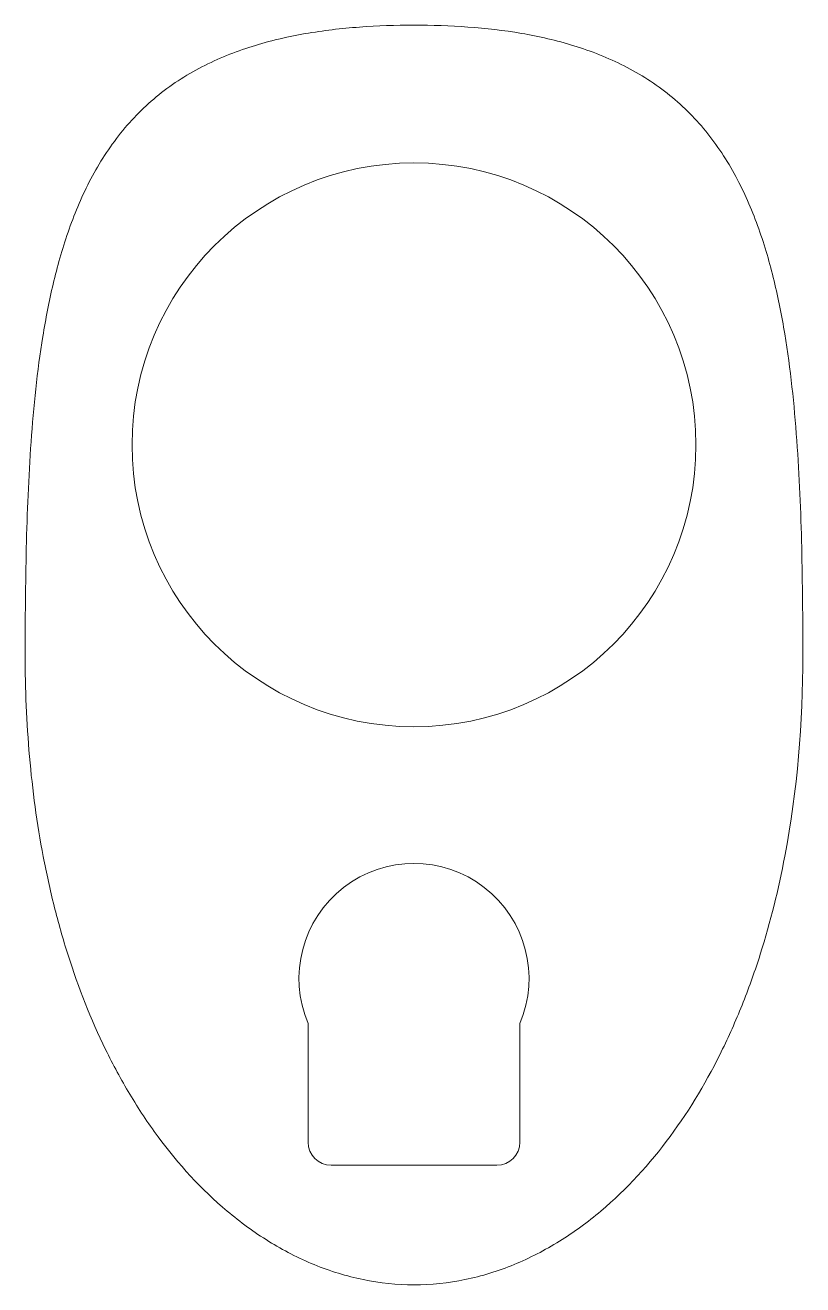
# Model space of a CAD drawing. Header units: millimetres. Extents: x 56.2 to 90, y 55.8 to 110.6.
import ezdxf

# ---------------------------------------------------------------- set-up
doc = ezdxf.new("R2010")
doc.units = ezdxf.units.MM

msp = doc.modelspace()

# ---------------------------------------------------------------- linework, layer by layer
at = {"color": 7, "linetype": 'Continuous', "lineweight": 15}
for p, q in [((68.503, 62.012), (68.503, 67.167)), ((77.703, 67.167), (77.703, 62.012)), ((76.703, 61.012), (69.503, 61.012))]:
    msp.add_line(p, q, dxfattribs=at)
msp.add_circle((73.103, 92.322), 12.255, dxfattribs=at)
for centre, radius, start, end in [((73.103, 69.127), 5, 336.9261, 203.0739), ((69.503, 62.012), 1, 180, 270), ((76.703, 62.012), 1, 270, 0)]:
    msp.add_arc(centre, radius, start, end, dxfattribs=at)
for points, knots in [([(56.203, 83.187), (56.203, 84.735), (56.215, 86.282), (56.288, 89.371), (56.35, 90.912), (56.569, 93.985), (56.725, 95.516), (57.094, 97.797), (57.24, 98.555), (57.597, 100.064), (57.807, 100.815), (58.194, 101.934), (58.336, 102.307), (58.643, 103.038), (58.81, 103.397), (59.351, 104.45), (59.768, 105.12), (60.749, 106.379), (61.298, 106.946), (62.205, 107.696), (62.522, 107.929), (63.182, 108.364), (63.529, 108.566), (64.585, 109.114), (65.316, 109.406), (66.443, 109.76), (66.824, 109.864), (67.595, 110.047), (67.985, 110.126), (69.157, 110.329), (69.942, 110.42), (71.519, 110.537), (72.31, 110.562), (73.103, 110.562)], [0, 0, 0, 0, 0.125, 0.125, 0.25, 0.25, 0.375, 0.375, 0.4375, 0.4375, 0.5, 0.5, 0.53125, 0.53125, 0.5625, 0.5625, 0.625, 0.625, 0.6875, 0.6875, 0.71875, 0.71875, 0.75, 0.75, 0.8125, 0.8125, 0.84375, 0.84375, 0.875, 0.875, 0.9375, 0.9375, 1, 1, 1, 1]), ([(73.103, 110.562), (74.675, 110.562), (76.234, 110.466), (78.538, 110.074), (79.3, 109.901), (80.431, 109.553), (80.806, 109.421), (81.537, 109.13), (81.894, 108.969), (82.592, 108.614), (82.933, 108.419), (83.594, 107.993), (83.917, 107.76), (84.838, 107.014), (85.386, 106.456), (86.362, 105.231), (86.792, 104.557), (87.522, 103.167), (87.827, 102.448), (88.22, 101.341), (88.34, 100.967), (88.561, 100.213), (88.663, 99.83), (88.94, 98.684), (89.09, 97.918), (89.47, 95.611), (89.63, 94.066), (89.854, 90.967), (89.917, 89.414), (89.992, 86.303), (90.003, 84.746), (90.003, 83.187)], [0, 0, 0, 0, 0.125, 0.125, 0.1875, 0.1875, 0.21875, 0.21875, 0.25, 0.25, 0.28125, 0.28125, 0.3125, 0.3125, 0.375, 0.375, 0.4375, 0.4375, 0.5, 0.5, 0.53125, 0.53125, 0.5625, 0.5625, 0.625, 0.625, 0.75, 0.75, 0.875, 0.875, 1, 1, 1, 1]), ([(73.103, 55.812), (72.354, 55.812), (71.618, 55.89), (70.534, 56.112), (70.175, 56.203), (69.465, 56.421), (69.111, 56.548), (68.078, 56.971), (67.421, 57.311), (66.159, 58.092), (65.553, 58.536), (63.855, 59.964), (62.863, 61.054), (61.759, 62.548), (61.545, 62.853), (61.136, 63.47), (60.939, 63.783), (60.371, 64.731), (60.022, 65.378), (59.056, 67.357), (58.517, 68.727), (57.842, 70.846), (57.641, 71.558), (57.283, 72.987), (57.126, 73.704), (56.714, 75.865), (56.519, 77.316), (56.263, 80.238), (56.203, 81.708), (56.203, 83.187)], [0, 0, 0, 0, 0.0625, 0.0625, 0.09375, 0.09375, 0.125, 0.125, 0.1875, 0.1875, 0.25, 0.25, 0.375, 0.375, 0.40625, 0.40625, 0.4375, 0.4375, 0.5, 0.5, 0.625, 0.625, 0.6875, 0.6875, 0.75, 0.75, 0.875, 0.875, 1, 1, 1, 1]), ([(90.003, 83.187), (90.003, 80.23), (89.767, 77.313), (88.95, 73.014), (88.601, 71.594), (87.933, 69.488), (87.686, 68.788), (87.14, 67.406), (86.842, 66.728), (85.872, 64.735), (85.121, 63.461), (83.352, 61.063), (82.359, 59.972), (80.945, 58.781), (80.653, 58.551), (80.051, 58.112), (79.741, 57.902), (78.794, 57.316), (78.138, 56.976), (76.768, 56.413), (76.047, 56.189), (74.592, 55.89), (73.853, 55.812), (73.103, 55.812)], [0, 0, 0, 0, 0.25, 0.25, 0.375, 0.375, 0.4375, 0.4375, 0.5, 0.5, 0.625, 0.625, 0.75, 0.75, 0.78125, 0.78125, 0.8125, 0.8125, 0.875, 0.875, 0.9375, 0.9375, 1, 1, 1, 1])]:
    msp.add_open_spline(points, degree=3, knots=knots, dxfattribs=at)

doc.saveas('drawing.dxf')
